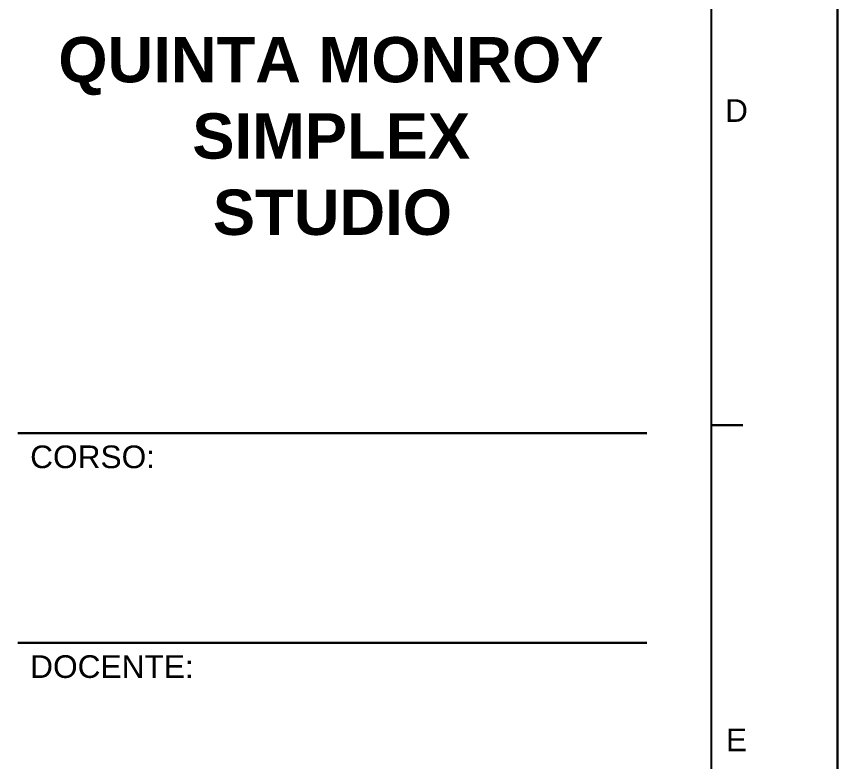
# Paper-space layout 'A000' of a CAD drawing. Header units: millimetres. Extents: x -1 to 593, y -175 to 419.
# Drawn here: x 525 to 590.3, y 182.4 to 241.6 of the extents above; entities that cross this region are included whole.
import ezdxf
from ezdxf.enums import TextEntityAlignment as Align

# ---------------------------------------------------------------- set-up
doc = ezdxf.new("R2010")
doc.units = ezdxf.units.MM
doc.header["$MEASUREMENT"] = 0
doc.layers.add('G-ANNO-NPLT', color=210, linetype='Continuous', plot=False)
doc.layers.add('G-ANNO-TEXT', color=3, linetype='Continuous')
doc.layers.add('G-ANNO-TTLB', color=3, linetype='Continuous')
doc.styles.add('ARIAL', font='arial.ttf')
doc.styles.add('ARIAL-BOLD', font='')
doc.styles.get('ARIAL-BOLD').set_extended_font_data('Arial', bold=True)

# ---------------------------------------------------------------- blocks, each defined once
blk = doc.blocks.new('BLOCK_TITLE')
at = {"layer": 'G-ANNO-TTLB', "const_width": 0.18}
for points in [[(0, 200), (-50, 200)], [(0, 183.333), (-50, 183.333)]]:
    blk.add_lwpolyline(points, dxfattribs=at)
at = {"layer": 'G-ANNO-TEXT', "style": 'ARIAL'}
for s, p in [('CORSO:', (-49, 199.016)), ('DOCENTE:', (-49, 182.349))]:
    blk.add_text(s, height=1.8, dxfattribs=at).set_placement(p, align=Align.TOP_LEFT)
at = {"layer": 'G-ANNO-TEXT', "style": 'ARIAL-BOLD'}
for tag, p, height in [('PROJECT_TITLE_001', (-45.317, 222.275), 3.6), ('STUDENTS_001', (-31.827, 160.465), 1.8), ('STUDENTS_002', (-31.968, 157.434), 1.8), ('STUDENTS_003', (-31.977, 154.403), 1.8), ('DRAWING_TITLE_001', (-35.365, 141), 1.8), ('NOTES_001', (-25.48, 124.1), 1.8), ('FILENAME_001', (-35.349, 107.694), 1.8)]:
    blk.add_attdef(tag, p, '', height=height, dxfattribs=at)
at = {"layer": 'G-ANNO-TEXT', "style": 'ARIAL-BOLD', "flags": 2}
for tag, p in [('CLASS_001', (-38.724, 192.282)), ('CLASS_002', (-34.96, 189.251)), ('PROFESSOR_001', (-36.329, 174.1))]:
    blk.add_attdef(tag, p, '', height=1.8, dxfattribs=at)
at = {"layer": 'G-ANNO-TEXT', "style": 'ARIAL-BOLD'}
for tag, p in [('VERSION_9', (-49, 92.5)), ('VERSION_8', (-49, 87.5)), ('VERSION_7', (-49, 82.5)), ('VERSION_6', (-49, 77.5)), ('VERSION_5', (-49, 72.5)), ('VERSION_4', (-49, 67.5)), ('VERSION_3', (-49, 62.5)), ('VERSION_2', (-49, 57.5)), ('VERSION_1', (-49, 52.5)), ('SHEET_TOTAL', (-5.681, 47.981)), ('DATE', (-39.015, 5.53)), ('REV', (-39.015, 2.506))]:
    blk.add_attdef(tag, text='', height=1.8, dxfattribs=at).set_placement(p, align=Align.MIDDLE_LEFT)
for tag, p in [('DATA_9', (-2.806, 92.5)), ('DATA_8', (-2.806, 87.5)), ('DATA_7', (-2.806, 82.5)), ('DATA_6', (-2.806, 77.5)), ('DATA_5', (-2.806, 72.5)), ('DATA_4', (-2.806, 67.5)), ('DATA_3', (-2.806, 62.5)), ('DATA_2', (-2.806, 57.5)), ('DATA_1', (-2.806, 52.5)), ('SHEET_COPY', (-11.423, 47.981)), ('SCALE', (-4.416, 5.53))]:
    blk.add_attdef(tag, text='', height=1.8, dxfattribs=at).set_placement(p, align=Align.MIDDLE_RIGHT)
blk.add_attdef('SHEET', text='', height=9.6, dxfattribs=at).set_placement((-25, 25), align=Align.MIDDLE_CENTER)

psp = doc.layouts.new('A000')

# ---------------------------------------------------------------- linework, layer by layer
at = {"layer": 'G-ANNO-NPLT', "const_width": 0.18}
psp.add_lwpolyline([(590.226, -1.693), (590.226, 419.108)], dxfattribs=at)

# ---------------------------------------------------------------- block references
ref = psp.add_blockref('BLOCK_TITLE', (575.106, 8.479))
ref.add_attrib('PROJECT_TITLE_001', 'QUINTA MONROY', (528.341, 236.35), dxfattribs={"layer": 'G-ANNO-TEXT', "height": 3.6, "style": 'ARIAL-BOLD'})
ref.add_attrib('PROJECT_TITLE_002', 'SIMPLEX', (538.981, 230.288), dxfattribs={"layer": 'G-ANNO-TEXT', "height": 3.6, "style": 'ARIAL-BOLD'})
ref.add_attrib('PROJECT_TITLE_003', 'STUDIO', (540.616, 224.227), dxfattribs={"layer": 'G-ANNO-TEXT', "height": 3.6, "style": 'ARIAL-BOLD'})

# ---------------------------------------------------------------- texts
at = {"layer": 'G-ANNO-TEXT', "style": 'ARIAL'}
for s, p in [('D', (582.21, 234.108)), ('E', (582.21, 184.108))]:
    psp.add_text(s, height=1.8, dxfattribs=at).set_placement(p, align=Align.MIDDLE_CENTER)

# ---------------------------------------------------------------- next in the draw order: linework, layer by layer
at = {"layer": 'G-ANNO-TTLB'}
psp.add_line((580.226, 8.307), (580.226, 409.108), dxfattribs=at)
at = {"layer": 'G-ANNO-TTLB', "const_width": 0.18, "flags": 128}
psp.add_lwpolyline([(582.726, 209.108), (580.226, 209.108)], dxfattribs=at)

doc.saveas('drawing.dxf')
